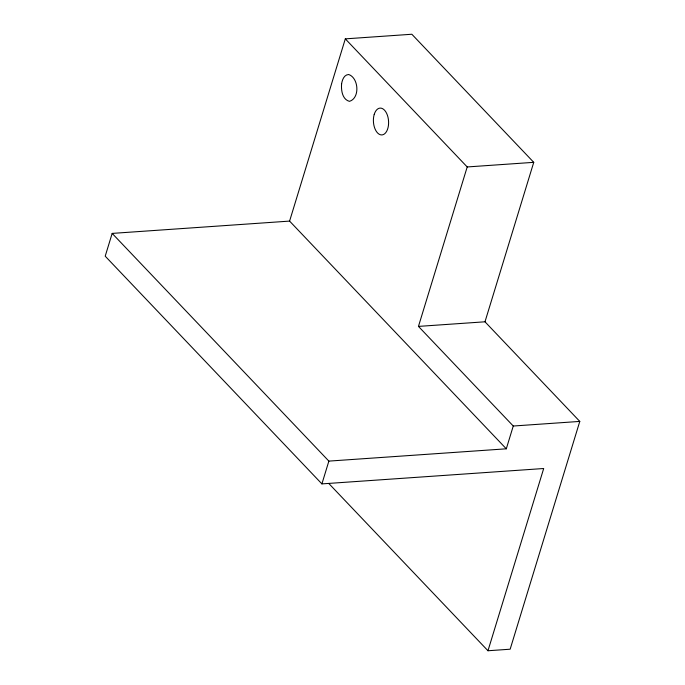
<?xml version="1.0" encoding="UTF-8"?>
<svg xmlns="http://www.w3.org/2000/svg" width="685" height="685" viewBox="0 0 685 685"><rect width="100%" height="100%" fill="white"/><g stroke="black" fill="none" stroke-linecap="round" stroke-linejoin="round"><path stroke-width="1.03" d="M289.592 221.101L112.169 233.405L105.207 256.181L321.907 483.893L543.693 468.514L487.977 650.75L510.154 649.209L579.793 421.412L484.989 321.796L418.458 326.402L467.204 166.952L345.308 38.865L289.592 221.101L506.301 448.812L513.262 426.027L418.458 326.402M321.907 483.893L328.868 461.108L112.169 233.405M484.989 321.796L533.743 162.336L411.848 34.25L345.308 38.865M467.204 166.952L533.743 162.336M513.262 426.027L579.793 421.412M328.868 461.108L506.301 448.812M328.766 483.456L487.977 650.75M341.592 83.998C341.053 90.266 342.303 99.428 349.401 101.346C360.156 98.22 358.76 77.884 348.665 74.502C343.964 74.708 342.149 80.068 341.592 83.998M374.224 114.395A13.452 7.578 86 0 0 381.365 134.928A13.452 7.578 86 0 0 387.393 115.2A13.452 7.578 86 0 0 374.224 114.395"/></g></svg>
